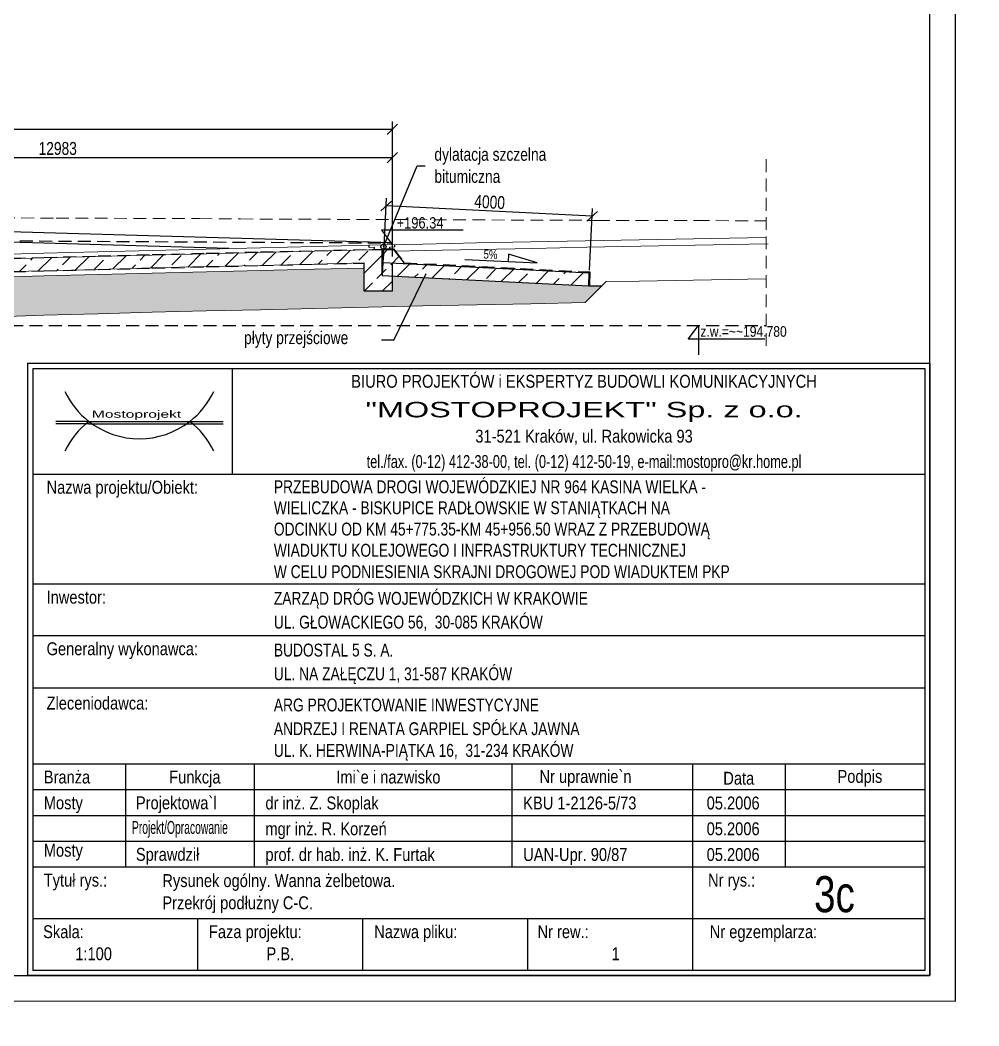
# Model space of a CAD drawing. Header units: millimetres. Extents: x -1069826 to 2704411, y -432732 to 412301.
# Drawn here: x 1059640 to 1078236, y -40006 to -20494 of the extents above; entities that cross this region are included whole.
import ezdxf
from ezdxf.enums import TextEntityAlignment as Align

# ---------------------------------------------------------------- set-up
doc = ezdxf.new("R2010")
doc.units = ezdxf.units.MM
doc.header["$LTSCALE"] = 1000
doc.header["$MEASUREMENT"] = 0
doc.linetypes.add('HIDDEN', pattern=[0.375, 0.25, -0.125])
for name, color, linetype in [('0-T', 7, 'Continuous'), ('0-TAB-L', 7, 'Continuous'), ('00XX0-T', 7, 'Continuous'), ('61_R0-W', 7, 'Continuous'), ('61_RZEDNE-T', 7, 'Continuous'), ('DROG0-T', 7, 'Continuous'), ('DROG0-W', 7, 'Continuous'), ('DROGO-T', 7, 'Continuous'), ('DZIAŁKI', 7, 'Continuous'), ('RAMKA_TABELKA', 7, 'Continuous'), ('WIADUKT', 7, 'Continuous'), ('WIRAM-L', 7, 'Continuous')]:
    doc.layers.add(name, color=color, linetype=linetype)
doc.layers.add('1', color=7, linetype='Continuous', lineweight=0)
doc.layers.add('42', color=7, linetype='Continuous', lineweight=0)
doc.styles.add('CDMSTYLE', font='CDMSIMPL', dxfattribs={"width": 0.8, "bigfont": 'CDMBIGPL'})
doc.styles.add('PAWEL', font='arial.ttf')
doc.dimstyles.new('CDMOG-MM-100', dxfattribs={"dimscale": 100, "dimtxt": 2.5, "dimasz": 2, "dimexe": 1.5, "dimexo": 3, "dimgap": 0.5, "dimtad": 1, "dimdec": 0, "dimrnd": 1, "dimzin": 1, "dimdsep": 46, "dimtxsty": 'CDMSTYLE', "dimblk": 'OBLIQUE', "dimblk1": 'OBLIQUE', "dimblk2": 'OBLIQUE', "dimsah": 1, "dimcen": -2.5, "dimclrd": 9, "dimclre": 9, "dimclrt": 9, "dimadec": 0, "dimazin": 0, "dimtfac": 1, "dimtmove": 2, "dimatfit": 3, "dimldrblk": 'OBLIQUE', "dimfxl": 1, "dimtvp": 1, "dimtolj": 1, "dimtzin": 0, "dimarcsym": 0})
doc.dimstyles.new('CDMOG-MM-200$7', dxfattribs={"dimscale": 200, "dimtxt": 2.5, "dimasz": 1, "dimexe": 1.5, "dimexo": 5, "dimgap": 0.5, "dimtad": 1, "dimdec": 0, "dimrnd": 1, "dimzin": 1, "dimdsep": 46, "dimtxsty": 'CDMSTYLE', "dimblk": 'OBLIQUE', "dimblk1": 'NONE', "dimblk2": 'NONE', "dimsah": 1, "dimtsz": 1, "dimcen": -2.5, "dimclrd": 9, "dimclre": 9, "dimclrt": 9, "dimadec": 0, "dimazin": 0, "dimtfac": 1, "dimtmove": 2, "dimatfit": 3, "dimldrblk": 'NONE', "dimfxl": 1, "dimtvp": 1, "dimtolj": 1, "dimtzin": 0, "dimarcsym": 0})
doc.dimstyles.new('CDMZB-MM-100', dxfattribs={"dimscale": 100, "dimtxt": 2.5, "dimasz": 1, "dimexe": 1.5, "dimexo": 5, "dimgap": 0.5, "dimtad": 1, "dimdec": 0, "dimrnd": 1, "dimzin": 1, "dimdsep": 46, "dimtxsty": 'CDMSTYLE', "dimblk": 'OBLIQUE', "dimblk1": 'OBLIQUE', "dimblk2": 'OBLIQUE', "dimsah": 1, "dimtsz": 1, "dimcen": -2.5, "dimclrd": 9, "dimclre": 9, "dimclrt": 9, "dimadec": 0, "dimazin": 0, "dimtfac": 1, "dimtmove": 2, "dimatfit": 3, "dimldrblk": 'OBLIQUE', "dimfxl": 1, "dimtvp": 1, "dimtolj": 1, "dimtzin": 0, "dimarcsym": 0})
pattern_1 = [(45, (412311.13, -221196.17), (-353.5534, 353.5534), []), (45, (412664.7, -221196.17), (-353.5534, 353.5534), [250, -125])]

# ---------------------------------------------------------------- blocks, each defined once
blk = doc.blocks.new('*D307')
at = {"color": 9, "linetype": 'ByBlock', "transparency": 16777216}
for p, q in [((1053877, -23945), (1053877, -23010)), ((1066860, -24316), (1066860, -23010)), ((1053777, -23260), (1053977, -23060)), ((1053877, -23160), (1066860, -23160)), ((1066760, -23260), (1066960, -23060))]:
    blk.add_line(p, q, dxfattribs=at)
at = {"layer": 'Defpoints', "color": 0, "linetype": 'ByBlock', "transparency": 16777216}
for p in [(1066860, -23160), (1053877, -24445), (1066860, -24816)]:
    blk.add_point(p, dxfattribs=at)
at = {"color": 9, "linetype": 'ByBlock', "transparency": 16777216, "insert": (1060369, -22985), "char_height": 250, "attachment_point": 5, "style": 'CDMSTYLE'}
blk.add_mtext('\\A1;12983', dxfattribs=at)
blk = doc.blocks.new('_OBLIQUE')
at = {"color": 0, "linetype": 'ByBlock'}
blk.add_line((-0.5, -0.5), (0.5, 0.5), dxfattribs=at)
blk = doc.blocks.new('*D321')
at = {"color": 9, "linetype": 'ByBlock', "transparency": 16777216}
for p, q in [((983160, -22711), (983360, -22511)), ((983260, -23170), (983260, -22461)), ((983260, -22611), (1066860, -22611)), ((1066760, -22711), (1066960, -22511)), ((1066860, -23163), (1066860, -22461))]:
    blk.add_line(p, q, dxfattribs=at)
at = {"layer": 'Defpoints', "color": 0, "linetype": 'ByBlock', "transparency": 16777216}
for p in [(1066860, -22611), (983260, -23670), (1066860, -23663)]:
    blk.add_point(p, dxfattribs=at)
at = {"color": 9, "linetype": 'ByBlock', "transparency": 16777216, "insert": (1025060, -22436), "char_height": 250, "attachment_point": 5, "style": 'CDMSTYLE'}
blk.add_mtext('\\A1;83600', dxfattribs=at)
blk = doc.blocks.new('*D497')
at = {"color": 9, "linetype": 'ByBlock', "transparency": 16777216}
for p, q in [((1010517, -21403), (1010517, -22116)), ((1043258, -21384), (1043258, -22116)), ((1010717, -21966), (1043058, -21966))]:
    blk.add_line(p, q, dxfattribs=at)
for points in [[(1010717, -21933), (1010717, -21999), (1010517, -21966)], [(1043058, -21933), (1043058, -21999), (1043258, -21966)]]:
    blk.add_solid(points, dxfattribs=at)
at = {"layer": 'Defpoints', "color": 0, "linetype": 'ByBlock', "transparency": 16777216}
for p in [(1010517, -21103, 0), (1043258, -21084, 0), (1043258, -21966)]:
    blk.add_point(p, dxfattribs=at)
at = {"color": 9, "linetype": 'ByBlock', "transparency": 16777216, "insert": (1026888, -21791), "char_height": 250, "attachment_point": 5, "style": 'CDMSTYLE'}
blk.add_mtext('\\A1;32740', dxfattribs=at)
blk = doc.blocks.new('*D480')
at = {"color": 9, "linetype": 'ByBlock', "transparency": 16777216}
for p, q in [((1020270, -21298), (1020270, -21674)), ((1030330, -21371), (1030330, -21674)), ((1020170, -21624), (1020370, -21424)), ((1030230, -21624), (1030430, -21424)), ((1030330, -21524), (1020270, -21524))]:
    blk.add_line(p, q, dxfattribs=at)
at = {"layer": 'Defpoints', "color": 0, "linetype": 'ByBlock', "transparency": 16777216}
for p in [(1020270, -20798), (1030330, -20871), (1020270, -21524)]:
    blk.add_point(p, dxfattribs=at)
at = {"color": 9, "linetype": 'ByBlock', "transparency": 16777216, "insert": (1025300, -21349), "char_height": 250, "attachment_point": 5, "style": 'CDMSTYLE'}
blk.add_mtext('\\A1;\\C1;10060', dxfattribs=at)
blk = doc.blocks.new('*D471')
at = {"color": 9, "linetype": 'ByBlock', "transparency": 16777216}
for p, q in [((1017680, -14146), (1017680, -14156)), ((1022760, -14146), (1022760, -14156)), ((1017580, -14406), (1017780, -14206)), ((1022660, -14406), (1022860, -14206)), ((1017680, -14306), (1022760, -14306))]:
    blk.add_line(p, q, dxfattribs=at)
at = {"layer": 'Defpoints', "color": 0, "linetype": 'ByBlock', "transparency": 16777216}
for p in [(1022760, -14306), (1017680, -14646), (1022760, -14646)]:
    blk.add_point(p, dxfattribs=at)
at = {"color": 9, "linetype": 'ByBlock', "transparency": 16777216, "insert": (1020029, -14089), "char_height": 250, "attachment_point": 5, "style": 'CDMSTYLE'}
blk.add_mtext('\\A1;5080', dxfattribs=at)
blk = doc.blocks.new('*D470')
at = {"color": 9, "linetype": 'ByBlock', "transparency": 16777216}
for p, q in [((1020560, -18589), (1020560, -17858)), ((1024960, -18589), (1024960, -17858)), ((1020460, -18108), (1020660, -17908)), ((1020560, -18008), (1024960, -18008)), ((1024860, -18108), (1025060, -17908))]:
    blk.add_line(p, q, dxfattribs=at)
at = {"layer": 'Defpoints', "color": 0, "linetype": 'ByBlock', "transparency": 16777216}
for p in [(1024960, -18008), (1020560, -19089), (1024960, -19089)]:
    blk.add_point(p, dxfattribs=at)
at = {"color": 9, "linetype": 'ByBlock', "transparency": 16777216, "insert": (1023229, -17821), "char_height": 250, "attachment_point": 5, "style": 'CDMSTYLE'}
blk.add_mtext('\\A1;\\C1;4400', dxfattribs=at)
blk = doc.blocks.new('*D478')
at = {"color": 9, "linetype": 'ByBlock', "transparency": 16777216}
for p, q in [((1015226, -21296), (1015226, -21674)), ((1020270, -21298), (1020270, -21674)), ((1015126, -21624), (1015326, -21424)), ((1020170, -21624), (1020370, -21424)), ((1020270, -21524), (1015226, -21524))]:
    blk.add_line(p, q, dxfattribs=at)
at = {"layer": 'Defpoints', "color": 0, "linetype": 'ByBlock', "transparency": 16777216}
for p in [(1015226, -20796), (1020270, -20798), (1015226, -21524)]:
    blk.add_point(p, dxfattribs=at)
at = {"color": 9, "linetype": 'ByBlock', "transparency": 16777216, "insert": (1017748, -21349), "char_height": 250, "attachment_point": 5, "style": 'CDMSTYLE'}
blk.add_mtext('\\A1;5044', dxfattribs=at)
blk = doc.blocks.new('*D474')
at = {"color": 9, "linetype": 'ByBlock', "transparency": 16777216}
for p, q in [((1019880, -17851), (1019880, -17858)), ((1020560, -17886), (1020560, -17858)), ((1019780, -18108), (1019980, -17908)), ((1020560, -18008), (1019880, -18008)), ((1020460, -18108), (1020660, -17908))]:
    blk.add_line(p, q, dxfattribs=at)
at = {"layer": 'Defpoints', "color": 0, "linetype": 'ByBlock', "transparency": 16777216}
for p in [(1019880, -18008), (1019880, -18351), (1020560, -18386)]:
    blk.add_point(p, dxfattribs=at)
at = {"color": 9, "linetype": 'ByBlock', "transparency": 16777216, "insert": (1020220, -17833), "char_height": 250, "attachment_point": 5, "style": 'CDMSTYLE'}
blk.add_mtext('\\A1;680', dxfattribs=at)
blk = doc.blocks.new('*D479')
at = {"color": 9, "linetype": 'ByBlock', "transparency": 16777216}
for p, q in [((1015480, -18135), (1015480, -17858)), ((1019880, -18135), (1019880, -17858)), ((1015380, -18108), (1015580, -17908)), ((1015480, -18008), (1019880, -18008)), ((1019780, -18108), (1019980, -17908))]:
    blk.add_line(p, q, dxfattribs=at)
at = {"layer": 'Defpoints', "color": 0, "linetype": 'ByBlock', "transparency": 16777216}
for p in [(1019880, -18008), (1015480, -18635), (1019880, -18635)]:
    blk.add_point(p, dxfattribs=at)
at = {"color": 9, "linetype": 'ByBlock', "transparency": 16777216, "insert": (1018082, -17816), "char_height": 250, "attachment_point": 5, "style": 'CDMSTYLE'}
blk.add_mtext('\\A1;4400', dxfattribs=at)
blk = doc.blocks.new('*D481')
at = {"color": 9, "linetype": 'ByBlock', "transparency": 16777216}
for p, q in [((1035374, -21298), (1035374, -21674)), ((1030230, -21624), (1030430, -21424)), ((1035274, -21624), (1035474, -21424)), ((1030330, -21524), (1035374, -21524)), ((1030330, -21750), (1030330, -21674))]:
    blk.add_line(p, q, dxfattribs=at)
at = {"layer": 'Defpoints', "color": 0, "linetype": 'ByBlock', "transparency": 16777216}
for p in [(1035374, -20798), (1030330, -21250), (1035374, -21524)]:
    blk.add_point(p, dxfattribs=at)
at = {"color": 9, "linetype": 'ByBlock', "transparency": 16777216, "insert": (1032852, -21349), "char_height": 250, "attachment_point": 5, "style": 'CDMSTYLE'}
blk.add_mtext('\\A1;5044', dxfattribs=at)
blk = doc.blocks.new('*D477')
at = {"color": 9, "linetype": 'ByBlock', "transparency": 16777216}
for p, q in [((1030040, -17851), (1030040, -17858)), ((1030720, -17851), (1030720, -17858)), ((1029940, -18108), (1030140, -17908)), ((1030040, -18008), (1030720, -18008)), ((1030620, -18108), (1030820, -17908))]:
    blk.add_line(p, q, dxfattribs=at)
at = {"layer": 'Defpoints', "color": 0, "linetype": 'ByBlock', "transparency": 16777216}
for p in [(1030720, -18008), (1030040, -18351), (1030720, -18351)]:
    blk.add_point(p, dxfattribs=at)
at = {"color": 9, "linetype": 'ByBlock', "transparency": 16777216, "insert": (1030380, -17833), "char_height": 250, "attachment_point": 5, "style": 'CDMSTYLE'}
blk.add_mtext('\\A1;680', dxfattribs=at)
blk = doc.blocks.new('*D476')
at = {"color": 9, "linetype": 'ByBlock', "transparency": 16777216}
for p, q in [((1027840, -14146), (1027840, -14156)), ((1032920, -14146), (1032920, -14156)), ((1027740, -14406), (1027940, -14206)), ((1032820, -14406), (1033020, -14206)), ((1032920, -14306), (1027840, -14306))]:
    blk.add_line(p, q, dxfattribs=at)
at = {"layer": 'Defpoints', "color": 0, "linetype": 'ByBlock', "transparency": 16777216}
for p in [(1027840, -14306), (1027840, -14646), (1032920, -14646)]:
    blk.add_point(p, dxfattribs=at)
at = {"color": 9, "linetype": 'ByBlock', "transparency": 16777216, "insert": (1030572, -14065), "char_height": 250, "attachment_point": 5, "style": 'CDMSTYLE'}
blk.add_mtext('\\A1;5080', dxfattribs=at)
blk = doc.blocks.new('*D475')
at = {"color": 9, "linetype": 'ByBlock', "transparency": 16777216}
for p, q in [((1030720, -18135), (1030720, -17858)), ((1035120, -18135), (1035120, -17858)), ((1030620, -18108), (1030820, -17908)), ((1035120, -18008), (1030720, -18008)), ((1035020, -18108), (1035220, -17908))]:
    blk.add_line(p, q, dxfattribs=at)
at = {"layer": 'Defpoints', "color": 0, "linetype": 'ByBlock', "transparency": 16777216}
for p in [(1030720, -18008), (1030720, -18635), (1035120, -18635)]:
    blk.add_point(p, dxfattribs=at)
at = {"color": 9, "linetype": 'ByBlock', "transparency": 16777216, "insert": (1032590, -17809), "char_height": 250, "attachment_point": 5, "style": 'CDMSTYLE'}
blk.add_mtext('\\A1;4400', dxfattribs=at)
blk = doc.blocks.new('*D473')
at = {"color": 9, "linetype": 'ByBlock', "transparency": 16777216}
for p, q in [((1024960, -17691), (1024960, -17858)), ((1025640, -17985), (1025640, -17858)), ((1024860, -18108), (1025060, -17908)), ((1025640, -18008), (1024960, -18008)), ((1025540, -18108), (1025740, -17908))]:
    blk.add_line(p, q, dxfattribs=at)
at = {"layer": 'Defpoints', "color": 0, "linetype": 'ByBlock', "transparency": 16777216}
for p in [(1024960, -18008), (1024960, -18191), (1025640, -18485)]:
    blk.add_point(p, dxfattribs=at)
at = {"color": 9, "linetype": 'ByBlock', "transparency": 16777216, "insert": (1025300, -17833), "char_height": 250, "attachment_point": 5, "style": 'CDMSTYLE'}
blk.add_mtext('\\A1;\\C1;680', dxfattribs=at)
blk = doc.blocks.new('*D472')
at = {"color": 9, "linetype": 'ByBlock', "transparency": 16777216}
for p, q in [((1025640, -18135), (1025640, -17858)), ((1030040, -18135), (1030040, -17858)), ((1025540, -18108), (1025740, -17908)), ((1030040, -18008), (1025640, -18008)), ((1029940, -18108), (1030140, -17908))]:
    blk.add_line(p, q, dxfattribs=at)
at = {"layer": 'Defpoints', "color": 0, "linetype": 'ByBlock', "transparency": 16777216}
for p in [(1025640, -18008), (1025640, -18635), (1030040, -18635)]:
    blk.add_point(p, dxfattribs=at)
at = {"color": 9, "linetype": 'ByBlock', "transparency": 16777216, "insert": (1028252, -17804), "char_height": 250, "attachment_point": 5, "style": 'CDMSTYLE'}
blk.add_mtext('\\A1;\\C1;4400', dxfattribs=at)
blk = doc.blocks.new('*D469')
at = {"color": 9, "linetype": 'ByBlock', "transparency": 16777216}
for p, q in [((1022760, -14146), (1022760, -14156)), ((1027840, -14146), (1027840, -14156)), ((1022660, -14406), (1022860, -14206)), ((1027740, -14406), (1027940, -14206)), ((1022760, -14306), (1027840, -14306))]:
    blk.add_line(p, q, dxfattribs=at)
at = {"layer": 'Defpoints', "color": 0, "linetype": 'ByBlock', "transparency": 16777216}
for p in [(1027840, -14306), (1022760, -14646), (1027840, -14646)]:
    blk.add_point(p, dxfattribs=at)
at = {"color": 9, "linetype": 'ByBlock', "transparency": 16777216, "insert": (1025109, -14123), "char_height": 250, "attachment_point": 5, "style": 'CDMSTYLE'}
blk.add_mtext('\\A1;\\C1;5080', dxfattribs=at)
blk = doc.blocks.new('00KOTA1')
at = {"color": 0, "linetype": 'Continuous'}
blk.add_lwpolyline([(13.74, 2.86), (-2.11, 2.86), (0, 0), (0, 6.11)], dxfattribs=at)
at = {"color": 0, "linetype": 'Continuous', "style": 'CDMSTYLE', "width": 0.85}
blk.add_attdef('%%P000.000', (0.42, 3.63), '', height=2.2, dxfattribs=at)
blk = doc.blocks.new('_NONE')
at = {"color": 0, "linetype": 'ByBlock'}
blk.add_circle((0, 0), 0.25, dxfattribs=at)
blk = doc.blocks.new('*D759')
at = {"color": 9, "linetype": 'ByBlock', "transparency": 16777216}
for p, q in [((1066688, -25146), (1066748, -23949)), ((1070735, -24299), (1066741, -24099)), ((1070683, -25346), (1070743, -24149))]:
    blk.add_line(p, q, dxfattribs=at)
at = {"layer": 'Defpoints', "color": 0, "linetype": 'ByBlock', "transparency": 16777216}
for p in [(1066741, -24099), (1066673, -25445), (1070668, -25646)]:
    blk.add_point(p, dxfattribs=at)
at = {"color": 9, "linetype": 'ByBlock', "transparency": 16777216, "xscale": 200, "yscale": 200, "zscale": 200}
for p, rotation in [((1066741, -24099), 177.1282947522683), ((1070735, -24299), 357.1282947522683)]:
    blk.add_blockref('_OBLIQUE', p, dxfattribs=dict(at, rotation=rotation))
at = {"color": 9, "linetype": 'ByBlock', "transparency": 16777216, "insert": (1068747, -24024), "char_height": 250, "attachment_point": 5, "rotation": 357.1283, "style": 'CDMSTYLE'}
blk.add_mtext('\\A1;4000', dxfattribs=at)
blk = doc.blocks.new('A$C534018C8')
at = {"layer": 'DROGO-T', "color": 40, "linetype": 'Continuous'}
dim = blk.add_linear_dim(base=(21010, 5532.9), p1=(862, 6395.9, 0.1), p2=(21010, 6415.1, 0.1), dimstyle='CDMOG-MM-100', dxfattribs=at)
dim.commit()
dim.dimension.update_dxf_attribs({"geometry": '*D497', "text_midpoint": (10936, 5707.9)})
at = {"layer": 'WIADUKT', "color": 40, "linetype": 'Continuous'}
for base, p1, p2, picture, middle in [((8396, 13193.1, 0.1), (3316, 12852.8, 0.1), (8396, 12852.8, 0.1), '*D471', (5664.5, 13410.5, 0.1)), ((13476, 13193.1, 0.1), (18556, 12852.8, 0.1), (13476, 12852.8, 0.1), '*D476', (16207.5, 13433.6, 0.1)), ((5516, 9491.4, 0.1), (1116, 8864, 0.1), (5516, 8864, 0.1), '*D479', (3718.2, 9682.9, 0.1)), ((16356, 9491.4, 0.1), (20756, 8864, 0.1), (16356, 8864, 0.1), '*D475', (18226.2, 9690, 0.1))]:
    dim = blk.add_linear_dim(base=base, p1=p1, p2=p2, dimstyle='CDMZB-MM-100', dxfattribs=at)
    dim.commit()
    dim.dimension.update_dxf_attribs({"geometry": picture, "text_midpoint": middle, "dimtype": 128, "insert": (-1014364.1, 27499)})
for base, p1, p2, picture, middle in [((13476, 13193.1, 0.1), (8396, 12852.8, 0.1), (13476, 12852.8, 0.1), '*D469', (10744.5, 13376.1, 0.1)), ((11276, 9491.4, 0.1), (15676, 8864, 0.1), (11276, 8864, 0.1), '*D472', (13887.6, 9695.3, 0.1)), ((10596, 9491.4, 0.1), (6196, 8410.4, 0.1), (10596, 8410.4, 0.1), '*D470', (8865.3, 9677.9, 0.1))]:
    dim = blk.add_linear_dim(base=base, p1=p1, p2=p2, text='\\C1;<>', dimstyle='CDMZB-MM-100', dxfattribs=at)
    dim.commit()
    dim.dimension.update_dxf_attribs({"geometry": picture, "text_midpoint": middle, "dimtype": 128, "insert": (-1014364.1, 27499)})
for base, p1, p2, picture, middle in [((5516, 9491.4, 0.1), (6196, 9113.4, 0.1), (5516, 9147.8, 0.1), '*D474', (5856, 9666.4, 0.1)), ((16356, 9491.4, 0.1), (15676, 9147.8, 0.1), (16356, 9147.8, 0.1), '*D477', (16016, 9666.4, 0.1)), ((862, 5974.6, 0.1), (5906, 6701.3, 0.1), (862, 6703.4, 0.1), '*D478', (3384, 6149.6, 0.1)), ((21010, 5974.6, 0.1), (15966, 6249, 0.1), (21010, 6701.3, 0.1), '*D481', (18488, 6149.6, 0.1))]:
    dim = blk.add_linear_dim(base=base, p1=p1, p2=p2, dimstyle='CDMZB-MM-100', dxfattribs=at)
    dim.commit()
    dim.dimension.update_dxf_attribs({"geometry": picture, "text_midpoint": middle, "insert": (-1014364.1, 27499)})
for base, p1, p2, picture, middle in [((10596, 9491.4, 0.1), (11276, 9014, 0.1), (10596, 9308.1, 0.1), '*D473', (10936, 9666.4, 0.1)), ((5906, 5974.6, 0.1), (15966, 6628.2, 0.1), (5906, 6701.3, 0.1), '*D480', (10936, 6149.6, 0.1))]:
    dim = blk.add_linear_dim(base=base, p1=p1, p2=p2, text='\\C1;<>', dimstyle='CDMZB-MM-100', dxfattribs=at)
    dim.commit()
    dim.dimension.update_dxf_attribs({"geometry": picture, "text_midpoint": middle, "insert": (-1014364.1, 27499)})
blk = doc.blocks.new('A$C009A7C16')
at = {"layer": 'DROGO-T', "color": 40, "linetype": 'Continuous'}
blk.add_blockref('A$C534018C8', (0, 0), dxfattribs=at)

msp = doc.modelspace()

# ---------------------------------------------------------------- hatches: boundary and pattern name
at = {"layer": 'DROGO-T', "linetype": 'Continuous'}
h = msp.add_hatch(dxfattribs=at)
h.set_pattern_fill('ANSI33', color=40, scale=2000, style=0)
h.set_pattern_definition(pattern_1)
h.paths.add_polyline_path([(1063251.936, -25276.5234), (1064301.7357, -25251.2746), (1065351.5529, -25226.7608), (1066310.0822, -25205.0499), (1066310.0822, -25755.4161), (1066860.0822, -25755.4161), (1066860.0822, -25455.4161), (1066660.0822, -25445.4161), (1066660.0822, -24947.3036), (1066401.387, -24952.9819), (1065351.5529, -24976.7608), (1064301.7357, -25001.2746), (1063251.936, -25026.5234), (1062202.1542, -25052.5071), (1061152.3908, -25079.2258), (1060102.6464, -25106.6793), (1053877.1366, -25271.6732), (1053877.1366, -25521.6732), (1060102.6464, -25356.6793), (1061152.3908, -25329.2258), (1062202.1542, -25302.5071)])
h = msp.add_hatch(dxfattribs=at)
h.set_pattern_fill('ANSI33', color=40, scale=2000, style=0)
h.set_pattern_definition(pattern_1)
h.paths.add_polyline_path([(1066880.0822, -24943.6525), (1066860.0822, -24943.6525), (1066860.0822, -25205.1038), (1070680.0822, -25396.1038), (1070667.5978, -25645.7919), (1070682.6038, -25645.7919), (1070690.6948, -25380.2359), (1067093.2765, -25200.365), (1066919.464, -24977.8283), (1066906.9892, -24978.1021)])
h.paths.add_polyline_path([(1066860.0822, -24943.6525), (1066680.0822, -24943.6525), (1066680.0822, -25196.1038), (1066860.0822, -25205.1038)])
h.paths.add_polyline_path([(1066860.0822, -25205.1038), (1066860.0822, -25455.4161), (1070667.5978, -25645.7919), (1070680.0822, -25396.1038)], flags=16)
h.paths.add_polyline_path([(1066860.0822, -25205.1038), (1066680.0822, -25196.1038), (1066667.5978, -25445.7919), (1066860.0822, -25455.4161)])
h = msp.add_hatch(dxfattribs=at)
h.set_pattern_fill('AR-CONC', color=40, scale=150, style=0)
h.set_pattern_definition([(50, (412311.1, -221196.2), (1075.8903, -94.1282), [112.5, -1237.5]), (355, (412311.1, -221196.2), (-208.127, 1128.2882), [90, -990]), (100.4514, (412400.8, -221204), (867.764, 1034.1593), [95.6103, -1051.7132]), (46.1842, (412311.1, -220896.2), (1600.8616, -248.2785), [168.75, -1856.25]), (96.6356, (412444.5, -220916.9), (1401.994, 1461.1768), [143.4154, -1577.5695]), (351.1842, (412311.1, -220896.2), (1401.993, 1461.178), [135, -1485]), (21, (412461.1, -220971.2), (895.3606, -603.9283), [112.5, -1237.5]), (326, (412461.1, -220971.2), (364.973, 1087.725), [90, -990]), (71.4514, (412535.7, -221021.5), (1260.334, 483.7957), [95.6103, -1051.7132]), (37.5, (412311.13, -221196.17), (18.23978, 499.34078), [0, -978, 0, -1005, 0, -993.75]), (7.5, (412311.13, -221196.2), (394.6043, 591.61757), [0, -573, 0, -955.5, 0, -378.75]), (327.5, (411976.63, -221196.17), (800.73365, -33.8323), [0, -375, 0, -1170, 0, -1552.5]), (317.5, (411826.6, -221196.2), (874.77925, 150.1575), [0, -487.5, 0, -777, 0, -1102.5])])
h.paths.add_polyline_path([(1051384.2275, -25687.7424), (1050123.2819, -25721.1611), (1048804.1662, -25755.2505), (1047484.9407, -25787.601), (1046165.6737, -25818.2108), (1044846.3674, -25847.0798), (1043527.0242, -25874.2079), (1042207.6463, -25899.5952), (1041877.1366, -25905.5185), (1041877.1366, -26005.5185), (1041777.1366, -26007.3107), (1041777.1366, -26416.1741), (1051384.2275, -26416.1741)])
h.paths.add_polyline_path([(1067479.0357, -25486.3638), (1066860.0822, -25455.4161), (1066860.0822, -25755.4161), (1066310.0822, -25755.4161), (1066310.0822, -25305.0499), (1065351.5529, -25326.7608), (1064301.7357, -25351.2746), (1063251.936, -25376.5234), (1062202.1542, -25402.5071), (1061152.3908, -25429.2258), (1060102.6464, -25456.6793), (1051384.2275, -25687.7424), (1051384.2275, -26416.1741), (1054638.8887, -26416.1741), (1060100.063, -26216.7127), (1061149.8074, -26189.2592), (1062199.5708, -26162.5405), (1063249.3526, -26136.5568), (1064299.1523, -26111.308), (1065348.9695, -26086.7942), (1066398.8036, -26063.0152), (1067209.042, -26045.2307)])
h.paths.add_polyline_path([(1048801.6488, -26615.2822), (1050120.6985, -26581.1944), (1051384.2275, -26535.0459), (1051384.2275, -26416.1741), (1041777.1366, -26416.1741), (1041777.1366, -26767.2947), (1042205.7884, -26759.6124), (1043525.0344, -26734.2277), (1044844.2457, -26707.1023), (1046163.42, -26678.2362), (1047482.5552, -26647.6295)])
h.paths.add_polyline_path([(1070927.756, -25645.7919), (1070682.6038, -25645.7919), (1070682.581, -25646.5411), (1067479.0357, -25486.3638), (1067209.042, -26045.2307), (1067448.654, -26039.9713), (1068498.5204, -26017.6623), (1069548.402, -25996.0883), (1070598.2986, -25975.2494)])

# ---------------------------------------------------------------- linework, layer by layer
at = {"color": 9, "lineweight": 25}
for p, q in [((1059785.5592, -27150.8692), (1077285.5592, -27150.8692)), ((1059785.5592, -27151.3692), (1059785.5592, -39028.3255)), ((1059885.5592, -27251.3692), (1077185.0592, -27250.8692)), ((1059885.5592, -27251.3692), (1059885.5592, -38928.3255)), ((1063753.0054, -27250.8692), (1063753.0054, -29306.7352)), ((1077185.5592, -27251.3692), (1077185.5592, -38928.3255)), ((1077285.5592, -27150.8692), (1077285.5592, -39028.3255)), ((1077185.5592, -29306.7352), (1059885.5592, -29306.7352)), ((1077185.5592, -31439.161), (1059885.5592, -31439.161)), ((1077185.5592, -31439.161), (1061185.5592, -31439.161)), ((1077185.5592, -32439.161), (1059885.5592, -32439.161)), ((1077185.5592, -32439.161), (1061185.5592, -32439.161)), ((1077185.5592, -33452.8001), (1059885.5592, -33452.8001)), ((1077185.5592, -34928.3255), (1059885.5592, -34928.3255)), ((1064185.5592, -36928.3255), (1064185.5592, -34928.3255)), ((1069185.5592, -36928.3255), (1069185.5592, -34928.3255)), ((1072685.5592, -36928.3255), (1072685.5592, -34928.3255)), ((1074485.5592, -36928.3255), (1074485.5592, -34928.3255)), ((1077185.5592, -35428.3255), (1059885.5592, -35428.3255)), ((1077185.5592, -35928.3255), (1059885.5592, -35928.3255)), ((1077185.5592, -36428.3255), (1059885.5592, -36428.3255)), ((1077185.5592, -36928.3255), (1059885.5592, -36928.3255)), ((1072685.5592, -38928.3255), (1072685.5592, -36928.3255)), ((1077185.5592, -37928.3255), (1059885.5592, -37928.3255)), ((1063085.5592, -38928.3255), (1063085.5592, -37928.3255)), ((1066285.5592, -38928.3255), (1066285.5592, -37928.3255)), ((1069485.5592, -38928.3255), (1069485.5592, -37928.3255)), ((1077185.5592, -38928.3255), (1059885.5592, -38928.3255)), ((1077285.5592, -39028.3255), (1059785.5592, -39028.3255))]:
    msp.add_line(p, q, dxfattribs=at)
at = {"color": 1}
for p, q in [((1060972.9903, -28278.8022), (1060330.5312, -28278.8022)), ((1060972.9903, -28278.8022), (1062933.0206, -28278.8022)), ((1062933.0206, -28278.8022), (1063575.4797, -28278.8022))]:
    msp.add_line(p, q, dxfattribs=at)
at = {"color": 40}
for p, q in [((1060972.9903, -28328.8022), (1060330.5312, -28328.8022)), ((1060972.9903, -28328.8022), (1062933.0206, -28328.8022)), ((1062933.0206, -28328.8022), (1063575.4797, -28328.8022))]:
    msp.add_line(p, q, dxfattribs=at)
at = {"color": 9, "lineweight": 25}
for centre, start, end in [((1059853.5054, -27151.3692), 90, 180), ((1059953.5054, -27251.3692), 90, 180), ((1076677.3142, -27251.3692), 360, 90)]:
    msp.add_arc(centre, 0.5, start, end, dxfattribs=at)
at = {"color": 9}
for centre, major_axis, start_param, end_param in [((1061953.0054, -27021.3506), (-1587.6288, 145.0834), 0.5297132004, 0.999894896), ((1061953.0054, -29536.2539), (-1588.812, 131.4941), 3.6627495928, 4.1329312884)]:
    msp.add_ellipse(centre, major_axis=major_axis, ratio=1, start_param=start_param, end_param=end_param, dxfattribs=at)
at = {"color": 5}
for centre, major_axis, start_param, end_param in [((1061953.0054, -27021.3506), (-1587.6288, 145.0834), 2.3239589574, 2.794140653), ((1061953.0054, -29536.2539), (-1588.812, 131.4941), 5.4569953498, 5.9271770454), ((1061953.0054, -27021.3506), (-1587.6288, 145.0834), 0.999894896, 2.3239589574)]:
    msp.add_ellipse(centre, major_axis=major_axis, ratio=1, start_param=start_param, end_param=end_param, dxfattribs=at)
at = {"layer": '1', "color": 40, "linetype": 'HIDDEN', "lineweight": 0}
for p, q in [((1074112.1786, -26815.5751), (1074112.1786, -23124.2888)), ((1055159.9024, -24317.9567), (1060336.3168, -24334.6076)), ((1060336.3168, -24334.6076), (1063118.0971, -24344.242)), ((1063118.0971, -24344.242), (1063912.3156, -24351.5208)), ((1063912.3156, -24351.5208), (1070825.806, -24378.7516)), ((1070825.806, -24378.7516), (1072758.1904, -24381.7888)), ((1072758.1904, -24381.7888), (1074112.1786, -24388.3895))]:
    msp.add_line(p, q, dxfattribs=at)
at = {"layer": '42', "color": 3, "linetype": 'Continuous', "lineweight": 20}
for p, q in [((1069548.402, -24796.0883), (1070598.2986, -24775.2494)), ((1070598.2986, -24775.2494), (1071648.2095, -24755.1454)), ((1071648.2095, -24755.1454), (1072698.1341, -24735.7764)), ((1072698.1341, -24735.7764), (1073748.0721, -24717.1425)), ((1073748.0721, -24717.1425), (1074112.1786, -24710.9354)), ((1061149.8074, -24989.2592), (1062199.5708, -24962.5405)), ((1062199.5708, -24962.5405), (1063249.3526, -24936.5568)), ((1063249.3526, -24936.5568), (1064299.1523, -24911.308)), ((1064299.1523, -24911.308), (1065348.9695, -24886.7942)), ((1065348.9695, -24886.7942), (1066398.8036, -24863.0152)), ((1066398.8036, -24863.0152), (1067448.654, -24839.9713)), ((1067448.654, -24839.9713), (1068498.5204, -24817.6623)), ((1068498.5204, -24817.6623), (1069548.402, -24796.0883)), ((1060100.063, -25016.7127), (1061149.8074, -24989.2592))]:
    msp.add_line(p, q, dxfattribs=at)
at = {"layer": '42', "color": 2, "linetype": 'Continuous', "lineweight": 20}
for p, q in [((1065351.5529, -24976.7608), (1066401.387, -24952.9819)), ((1066401.387, -24952.9819), (1066660.0822, -24947.3036)), ((1066510.6943, -24898.6112), (1066410.6868, -24902.1291)), ((1066910.7033, -24894.7599), (1066810.6958, -24898.2061)), ((1060102.6464, -25106.6793), (1061152.3908, -25079.2258)), ((1061152.3908, -25079.2258), (1062202.1542, -25052.5071)), ((1062202.1542, -25052.5071), (1063251.936, -25026.5234)), ((1063251.936, -25026.5234), (1064301.7357, -25001.2746)), ((1064301.7357, -25001.2746), (1065351.5529, -24976.7608)), ((1060102.6464, -25356.6793), (1061152.3908, -25329.2258)), ((1061152.3908, -25329.2258), (1062202.1542, -25302.5071)), ((1062202.1542, -25302.5071), (1063251.936, -25276.5234)), ((1063251.936, -25276.5234), (1064301.7357, -25251.2746)), ((1064301.7357, -25251.2746), (1065351.5529, -25226.7608)), ((1065351.5529, -25226.7608), (1066310.0822, -25205.0499))]:
    msp.add_line(p, q, dxfattribs=at)
at = {"layer": '42', "color": 9, "linetype": 'Continuous', "lineweight": 20}
for p, q in [((1066906.9892, -24978.1021), (1067482.5735, -24965.4682)), ((1067482.5735, -24965.4682), (1068532.4398, -24943.1592)), ((1068532.4398, -24943.1592), (1069582.3215, -24921.5852)), ((1069582.3215, -24921.5852), (1070632.218, -24900.7463)), ((1070632.218, -24900.7463), (1071682.1289, -24880.6423)), ((1071682.1289, -24880.6423), (1072732.0536, -24861.2733)), ((1072732.0536, -24861.2733), (1073781.9916, -24842.6393)), ((1073781.9916, -24842.6393), (1074146.0981, -24836.4323)), ((1063251.936, -25376.5234), (1064301.7357, -25351.2746)), ((1064301.7357, -25351.2746), (1065351.5529, -25326.7608)), ((1065351.5529, -25326.7608), (1066310.0822, -25305.0499)), ((1061152.3908, -25429.2258), (1062202.1542, -25402.5071)), ((1062202.1542, -25402.5071), (1063251.936, -25376.5234)), ((1071006.1074, -25567.4405), (1071648.2095, -25555.1454)), ((1071648.2095, -25555.1454), (1072698.1341, -25535.7764)), ((1072698.1341, -25535.7764), (1073748.0721, -25517.1425)), ((1073748.0721, -25517.1425), (1074112.1786, -25510.9354))]:
    msp.add_line(p, q, dxfattribs=at)
at = {"layer": '42', "color": 3, "linetype": 'Continuous', "lineweight": 18}
msp.add_line((1050120.6985, -25281.1944), (1060100.063, -25016.7127), dxfattribs=at)
at = {"layer": '42', "color": 2, "linetype": 'Continuous', "lineweight": 18}
for p, q in [((1050123.2819, -25371.1611), (1060102.6464, -25106.6793)), ((1050123.2819, -25621.1611), (1060102.6464, -25356.6793))]:
    msp.add_line(p, q, dxfattribs=at)
at = {"layer": '42', "color": 1, "linetype": 'Continuous', "lineweight": 20}
for p, q in [((1062199.5708, -26162.5405), (1063249.3526, -26136.5568)), ((1063249.3526, -26136.5568), (1064299.1523, -26111.308)), ((1064299.1523, -26111.308), (1065348.9695, -26086.7942)), ((1065348.9695, -26086.7942), (1066398.8036, -26063.0152)), ((1066398.8036, -26063.0152), (1067448.654, -26039.9713)), ((1067448.654, -26039.9713), (1068498.5204, -26017.6623)), ((1068498.5204, -26017.6623), (1069548.402, -25996.0883)), ((1069548.402, -25996.0883), (1070598.2986, -25975.2494)), ((1060100.063, -26216.7127), (1061149.8074, -26189.2592)), ((1061149.8074, -26189.2592), (1062199.5708, -26162.5405))]:
    msp.add_line(p, q, dxfattribs=at)
at = {"layer": '42', "color": 1, "linetype": 'Continuous', "lineweight": 18}
msp.add_line((1050120.6985, -26581.1944), (1060100.063, -26216.7127), dxfattribs=at)
at = {"layer": '61_RZEDNE-T', "color": 9, "linetype": 'HIDDEN'}
msp.add_line((959321.5933, -26416.1741), (1074118.4134, -26416.1741), dxfattribs=at)
at = {"layer": 'DROG0-T', "color": 9, "linetype": 'Continuous'}
msp.add_lwpolyline([(1068267.5975, -25135.3047), (1069665.8508, -25205.2174), (1069113.5407, -25037.427), (1069106.5495, -25177.2523)], dxfattribs=at)
at = {"layer": 'DROGO-T', "color": 40, "linetype": 'HIDDEN'}
msp.add_line((966260.2781, -24266.2814), (1066860.0822, -24816.4301), dxfattribs=at)
at = {"layer": 'DROGO-T', "color": 1, "linetype": 'Continuous'}
for p, q in [((1066860.0822, -24816.4301), (1053877.1366, -24445.4305)), ((1063690.6656, -24925.9428), (1053871.4237, -24645.3489)), ((1070598.2986, -25975.2494), (1071006.1074, -25567.4405)), ((1070667.5978, -25645.7919), (1070927.756, -25645.7919))]:
    msp.add_line(p, q, dxfattribs=at)
at = {"layer": 'DROGO-T', "color": 2, "linetype": 'Continuous'}
for p, q in [((1066410.6868, -24902.1291), (1066410.7706, -24862.0644)), ((1066510.5897, -24948.6149), (1066510.6943, -24898.6112)), ((1066660.0822, -25445.4161), (1066660.0822, -24947.3036)), ((1066680.0822, -24943.6525), (1066880.0822, -24943.6525)), ((1066680.0822, -25196.1038), (1066680.0822, -24943.6525)), ((1066810.6007, -24943.6525), (1066810.6958, -24898.2061)), ((1066880.0822, -24943.6525), (1067088.2102, -25210.1242)), ((1066910.7033, -24894.7599), (1066910.8079, -24844.7563)), ((1066860.0822, -25755.4161), (1066860.0822, -25455.4161))]:
    msp.add_line(p, q, dxfattribs=at)
at = {"layer": 'DROGO-T', "color": 9, "linetype": 'HIDDEN'}
msp.add_line((1066860.0822, -25455.4161), (1066860.0822, -24816.4301), dxfattribs=at)
at = {"layer": 'DROGO-T', "color": 9, "linetype": 'Continuous'}
for q in [(1067514.6771, -25412.5889), (1066649.8177, -26702.3548)]:
    msp.add_line((1066891.5794, -26702.3548), q, dxfattribs=at)
at = {"layer": 'DZIAŁKI', "color": 9, "linetype": 'Continuous'}
msp.add_line((1061681.1667, -34928.3255), (1061681.1667, -36928.3255), dxfattribs=at)
at = {"layer": 'WIADUKT', "color": 3, "linetype": 'HIDDEN', "lineweight": 20}
for p, q in [((1064301.4709, -24991.2815), (1065351.288, -24966.7676)), ((1065351.288, -24966.7676), (1066660.0822, -24937.1232)), ((1060102.3816, -25096.6862), (1061152.126, -25069.2326)), ((1061152.126, -25069.2326), (1062201.8893, -25042.514)), ((1062201.8893, -25042.514), (1063251.6711, -25016.5303)), ((1063251.6711, -25016.5303), (1064301.4709, -24991.2815)), ((1060102.6464, -25366.6793), (1061152.3908, -25339.2258)), ((1061152.6522, -25339.2189), (1062202.4155, -25312.5003)), ((1062202.4155, -25312.5003), (1063252.1973, -25286.5166)), ((1063252.1973, -25286.5166), (1064301.9971, -25261.2678)), ((1064301.9971, -25261.2678), (1065351.8142, -25236.7539)), ((1065351.8142, -25236.7539), (1066310.3436, -25215.0431))]:
    msp.add_line(p, q, dxfattribs=at)
at = {"layer": 'WIADUKT', "color": 3, "linetype": 'HIDDEN', "lineweight": 18}
for p, q in [((1050123.0237, -25361.1677), (1060102.3881, -25096.686)), ((1050123.2819, -25631.1611), (1060102.6464, -25366.6793))]:
    msp.add_line(p, q, dxfattribs=at)
at = {"layer": 'WIADUKT', "color": 2, "linetype": 'Continuous'}
for p, q in [((1066310.0822, -25755.4161), (1066310.0822, -25205.0499)), ((1066667.5978, -25445.7919), (1066680.0822, -25196.1038)), ((1066680.0822, -25196.1038), (1070680.0822, -25396.1038)), ((1066660.0822, -25445.4161), (1070667.5978, -25645.7919)), ((1070667.5978, -25645.7919), (1070680.0822, -25396.1038)), ((1066860.0822, -25755.4161), (1066310.0822, -25755.4161))]:
    msp.add_line(p, q, dxfattribs=at)
at = {"layer": 'WIADUKT', "color": 9, "linetype": 'Continuous', "lineweight": 18}
msp.add_line((1050123.2819, -25721.1611), (1060102.6464, -25456.6793), dxfattribs=at)
at = {"layer": 'WIADUKT', "color": 9, "linetype": 'Continuous', "lineweight": 20}
msp.add_line((1060102.6464, -25456.6793), (1061152.3908, -25429.2258), dxfattribs=at)
at = {"layer": 'WIADUKT', "color": 3, "linetype": 'HIDDEN'}
msp.add_lwpolyline([(1066680.0822, -24933.6525), (1066884.9605, -24933.6525), (1067093.2765, -25200.365), (1070690.6948, -25380.2359), (1070682.5869, -25646.3461)], dxfattribs=at)
at = {"layer": 'WIRAM-L', "color": 3, "linetype": 'Continuous'}
for p, q in [((1077785.5592, -39528.3255), (1077785.5592, -9828.3255)), ((1077285.5592, -39028.3255), (1077285.5592, -10328.3255)), ((958374.0687, -39028.3255), (1077285.5592, -39028.3255)), ((956485.3557, -39463.2495), (1077785.5592, -39528.3255))]:
    msp.add_line(p, q, dxfattribs=at)

# ---------------------------------------------------------------- block references
at = {"layer": '61_R0-W', "color": 1, "linetype": 'Continuous'}
ref = msp.add_blockref('00KOTA1', (1072795.3464, -26416.1741), dxfattribs=dict(at, xscale=-93.75, yscale=93.75, zscale=93.75, rotation=180.0000000000053))
ref.add_attrib('%%P000.000', 'z.w.=~~194.780', (1072834.351, -26637.1494), dxfattribs={"layer": '0', "color": 0, "linetype": 'Continuous', "height": 206.25, "style": 'CDMSTYLE', "width": 0.85})
at = {"layer": 'DROG0-W', "color": 1, "linetype": 'Continuous'}
ref = msp.add_blockref('00KOTA1', (1066860.0822, -24852.8903), dxfattribs=dict(at, xscale=100, yscale=100, zscale=100))
ref.add_attrib('%%P000.000', '+196.34', (1066941.8234, -24536.9223), dxfattribs={"layer": '0', "color": 0, "linetype": 'Continuous', "height": 220, "style": 'CDMSTYLE', "width": 0.85})
at = {"layer": 'DROGO-T', "color": 40, "linetype": 'Continuous', "xscale": 1.625, "zscale": 1.625}
msp.add_blockref('A$C009A7C16', (1009116.6077, -27499.0139, -0.0313), dxfattribs=at)

# ---------------------------------------------------------------- texts
at = {"color": 3, "style": 'CDMSTYLE', "width": 0.85}
for s, p in [('BIURO PROJEKTÓW i EKSPERTYZ BUDOWLI KOMUNIKACYJNYCH', (1070577.8142, -27625.8692)), ('31-521 Kraków, ul. Rakowicka 93', (1070577.8142, -28690.783))]:
    msp.add_text(s, height=250, dxfattribs=at).set_placement(p, align=Align.CENTER)
at = {"color": 1, "style": 'PAWEL', "width": 1.5}
msp.add_text('"MOSTOPROJEKT" Sp. z o.o.', height=300, dxfattribs=at).set_placement((1070577.8142, -28199.8308), align=Align.CENTER)
at = {"color": 9, "style": 'PAWEL', "width": 1.55}
msp.add_text('Mostoprojekt', height=140, dxfattribs=at).set_placement((1061030.35, -28207.971))
at = {"color": 2, "style": 'CDMSTYLE', "width": 0.74}
msp.add_text('tel./fax. (0-12) 412-38-00, tel. (0-12) 412-50-19, e-mail:mostopro@kr.home.pl', height=250, dxfattribs=at).set_placement((1070577.8142, -29181.7352), align=Align.CENTER)
at = {"color": 1, "linetype": 'Continuous', "lineweight": 25, "style": 'CDMSTYLE'}
for s, width, p in [('Nazwa projektu/Obiekt:', 0.85, (1060153.0054, -29681.7352)), ('Inwestor:', 0.85, (1060153.0054, -31814.161)), ('Generalny wykonawca:', 0.85, (1060153.0054, -32814.161)), ('Zleceniodawca:', 0.85, (1060153.0054, -33869.0725)), ('Funkcja', 0.85, (1062532.0463, -35303.3255)), ('Imi`e i nazwisko', 0.85, (1065771.6866, -35303.3255)), ('Nr uprawnie`n', 0.85, (1069713.5147, -35292.5286)), ('Data', 0.85, (1073278.8916, -35326.3628)), ('Podpis', 0.85, (1075494.3197, -35290.9463)), ('Projektowa`l', 0.85, (1061885.5592, -35803.3255)), ('Projekt/Opracowanie', 0.6, (1061808.2417, -36280.8665)), ('Sprawdził', 0.85, (1061885.5592, -36803.3255)), ('Tytuł rys.:', 0.85, (1060097.5305, -37303.3255)), ('Nr rys.:', 0.85, (1072982.4179, -37303.3255)), ('Skala:', 0.85, (1060085.5592, -38303.3255)), ('Faza projektu:', 0.85, (1063302.0856, -38303.3255)), ('Nazwa pliku:', 0.85, (1066508.1221, -38303.3255)), ('Nr egzemplarza:', 0.85, (1073014.9071, -38303.3255)), ('Nr rew.:', 0.85, (1069674.4671, -38303.3255))]:
    msp.add_text(s, height=250, dxfattribs=dict(at, width=width)).set_placement(p)
at = {"layer": '0-T', "color": 4, "linetype": 'Continuous', "style": 'CDMSTYLE', "width": 0.8}
msp.add_text('3c', height=700, dxfattribs=at).set_placement((1075039.0292, -37799.9809))
at = {"layer": '0-TAB-L', "color": 3, "linetype": 'Continuous', "style": 'CDMSTYLE', "width": 0.85}
for s, p in [('dr inż. Z. Skoplak', (1064397.819, -35806.7625)), ('KBU 1-2126-5/73', (1069397.819, -35806.7625)), ('05.2006', (1072956.0594, -35806.7625)), ('mgr inż. R. Korzeń', (1064397.819, -36306.7625)), ('05.2006', (1072956.0594, -36306.7625)), ('prof. dr hab. inż. K. Furtak', (1064397.819, -36806.7625)), ('UAN-Upr. 90/87', (1069397.819, -36806.7625)), ('05.2006', (1072956.0594, -36806.7625)), ('Rysunek ogólny. Wanna żelbetowa.', (1062398.6089, -37312.1336)), ('Przekrój podłużny C-C.', (1062398.6089, -37742.0285)), ('1:100', (1060709.7411, -38731.9524)), ('P.B.', (1064418.5854, -38731.9524)), ('1', (1071113.0438, -38731.9524))]:
    msp.add_text(s, height=250, dxfattribs=at).set_placement(p)
at = {"layer": '00XX0-T', "color": 1, "linetype": 'Continuous', "style": 'CDMSTYLE', "width": 0.8}
for s, p in [('dylatacja szczelna', (1067675.4298, -23222.6342)), ('bitumiczna', (1067675.4298, -23651.2056))]:
    msp.add_text(s, height=250, dxfattribs=at).set_placement(p)
at = {"layer": 'DROG0-T', "color": 9, "linetype": 'Continuous', "style": 'CDMSTYLE', "width": 0.8}
msp.add_text('5%', height=175, rotation=357.13759477, dxfattribs=at).set_placement((1068759.8222, -25126.1505), align=Align.CENTER)
at = {"layer": 'DROGO-T', "color": 1, "linetype": 'Continuous', "style": 'CDMSTYLE', "width": 0.8}
msp.add_text('płyty przejściowe', height=250, dxfattribs=at).set_placement((1063982.8868, -26779.5195))
at = {"layer": 'DROGO-T', "color": 3, "linetype": 'Continuous', "style": 'CDMSTYLE', "width": 0.8}
for s, p in [('PRZEBUDOWA DROGI WOJEWÓDZKIEJ NR 964 KASINA WIELKA - ', (1064561.3272, -29672.3061)), ('WIELICZKA - BISKUPICE RADŁOWSKIE W STANIĄTKACH NA ', (1064561.3272, -30079.0992)), ('ODCINKU OD KM 45+775.35-KM 45+956.50 WRAZ Z PRZEBUDOWĄ ', (1064561.3272, -30492.7804)), ('WIADUKTU KOLEJOWEGO I INFRASTRUKTURY TECHNICZNEJ ', (1064561.3272, -30903.9091)), ('W CELU PODNIESIENIA SKRAJNI DROGOWEJ POD WIADUKTEM PKP', (1064561.3272, -31319.1168)), ('ZARZĄD DRÓG WOJEWÓDZKICH W KRAKOWIE', (1064561.3272, -31836.7956)), ('UL. GŁOWACKIEGO 56,  30-085 KRAKÓW', (1064561.3272, -32297.4411)), ('BUDOSTAL 5 S. A. ', (1064561.3272, -32839.7778)), ('UL. NA ZAŁĘCZU 1, 31-587 KRAKÓW', (1064561.3272, -33300.4232)), ('ARG PROJEKTOWANIE INWESTYCYJNE', (1064561.3272, -33905.1806)), ('ANDRZEJ I RENATA GARPIEL SPÓŁKA JAWNA', (1064561.3272, -34365.8261)), ('UL. K. HERWINA-PIĄTKA 16,  31-234 KRAKÓW', (1064561.3272, -34786.2329))]:
    msp.add_text(s, height=250, dxfattribs=at).set_placement(p)
at = {"layer": 'RAMKA_TABELKA', "color": 1, "linetype": 'Continuous', "lineweight": 25, "style": 'CDMSTYLE', "width": 0.85}
for s, p in [('Branża', (1060099.0547, -35303.3255)), ('Mosty', (1060099.0547, -35803.3255)), ('Mosty', (1060099.0547, -36723.49))]:
    msp.add_text(s, height=250, dxfattribs=at).set_placement(p)

# ---------------------------------------------------------------- dimensions: what is measured, and where the dimension line sits
at = {"layer": 'DROGO-T', "color": 40, "linetype": 'Continuous'}
dim = msp.add_aligned_dim(p1=(1070667.5978, -25645.7919), p2=(1066673.0822, -25445.4161), distance=-1348.4139, dimstyle='CDMOG-MM-100', dxfattribs=at)
dim.commit()
dim.dimension.update_dxf_attribs({"geometry": '*D759', "text_midpoint": (1068746.6627, -24024.1032)})
at = {"layer": 'WIADUKT', "color": 2, "linetype": 'Continuous'}
dim = msp.add_linear_dim(base=(1066860.0822, -22611.3854), p1=(983260.0822, -23669.8857), p2=(1066860.0822, -23663.2551), dimstyle='CDMZB-MM-100', dxfattribs=at)
dim.commit()
dim.dimension.update_dxf_attribs({"geometry": '*D321', "text_midpoint": (1025060.0822, -22436.3854)})
at = {"layer": 'WIADUKT', "color": 40, "linetype": 'Continuous'}
dim = msp.add_linear_dim(base=(1066860.0822, -23160.0801), p1=(1053877.1366, -24445.4305), p2=(1066860.0822, -24816.4301), dimstyle='CDMZB-MM-100', dxfattribs=at)
dim.commit()
dim.dimension.update_dxf_attribs({"geometry": '*D307', "text_midpoint": (1060368.6094, -22985.0801)})

# ---------------------------------------------------------------- leaders
at = {"layer": '00XX0-T', "color": 9, "linetype": 'Continuous'}
msp.add_leader([(1066687.4194, -24889.7007), (1067344.2595, -23319.9891), (1067499.4807, -23319.9891)], dimstyle='CDMOG-MM-200$7', dxfattribs=at)

doc.saveas('drawing.dxf')
